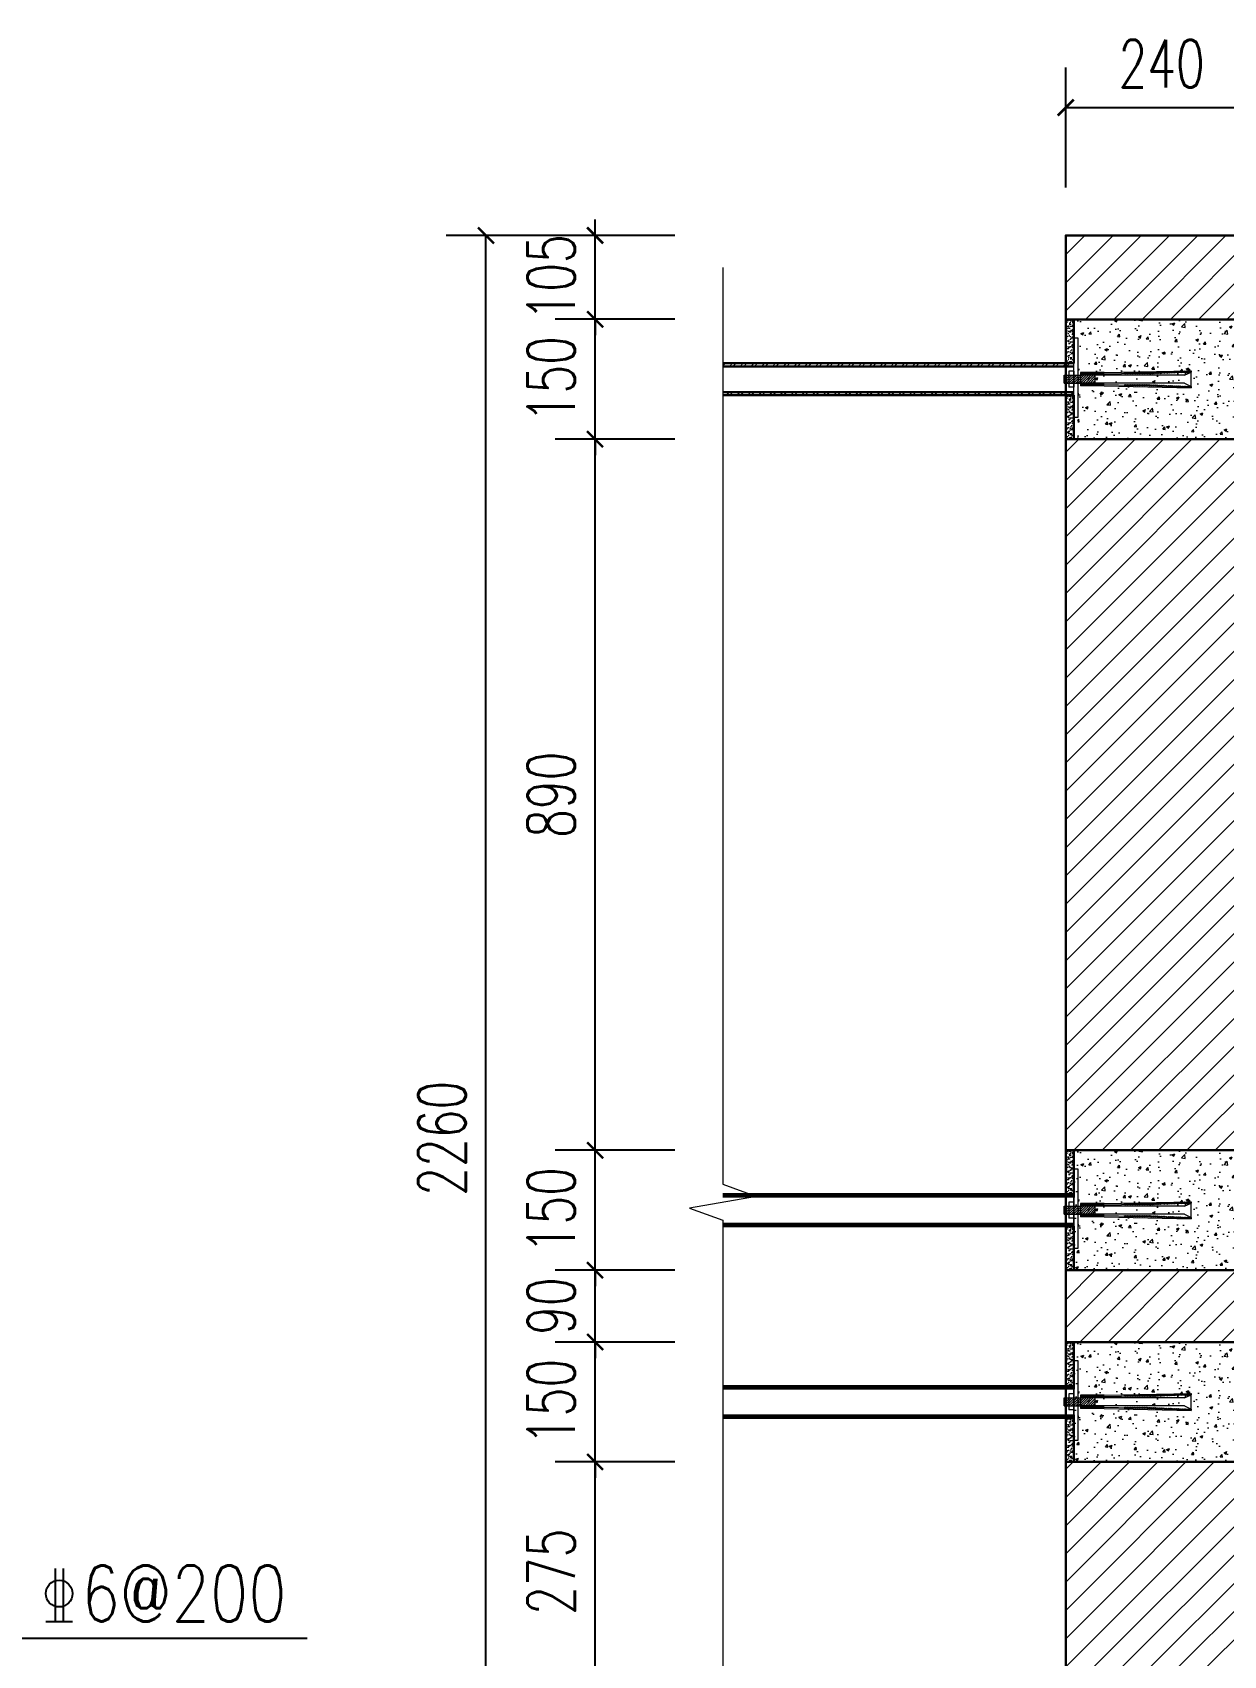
# Model space of a CAD drawing. Header units: millimetres. Extents: x 0 to 16820, y -11520 to 11880.
# Drawn here: x 3087 to 4578, y 2334 to 4366 of the extents above; entities that cross this region are included whole.
import ezdxf

# ---------------------------------------------------------------- set-up
doc = ezdxf.new("R2010")
doc.units = ezdxf.units.MM
doc.header["$LTSCALE"] = 1000
for name, color, linetype, lineweight in [('0-LA-剖断线', 2, 'Continuous', 30), ('0-LA-填充', 8, 'Continuous', 9), ('0-LA-轮廓线', 7, 'Continuous', 20), ('0-LA-连接件', 6, 'Continuous', 9), ('A-ANNO-DIMS', 3, 'Continuous', 13), ('DIM_LEAD', 3, 'Continuous', 13)]:
    doc.layers.add(name, color=color, linetype=linetype, lineweight=lineweight)
doc.layers.add('PUB_DIM', color=3, linetype='Continuous')
doc.styles.add('_TCH_DIM_T3', font='SIMPLEX', dxfattribs={"width": 0.705882, "bigfont": 'GBCBIG'})
doc.styles.add('DIM_FONT', font='SIMPLEX.shx', dxfattribs={"width": 0.8})
doc.dimstyles.new('_TCH_ARCH&&20', dxfattribs={"dimtxt": 59.5, "dimasz": 20, "dimexe": 50, "dimexo": 60, "dimgap": 25.25, "dimtad": 1, "dimdec": 0, "dimzin": 0, "dimdsep": 46, "dimtxsty": '_TCH_DIM_T3', "dimblk": 'ARCHTICK', "dimcen": 0.09, "dimclrt": 7, "dimazin": 2, "dimtfac": 1, "dimtdec": 0, "dimtix": 1, "dimtmove": 2, "dimatfit": 3, "dimfxl": 20, "dimtolj": 1, "dimtzin": 0, "dimarcsym": 0})

# ---------------------------------------------------------------- blocks, each defined once
blk = doc.blocks.new('_ArchTick')
at = {"color": 0, "linetype": 'ByBlock', "const_width": 0.15}
blk.add_lwpolyline([(-0.5, -0.5), (0.5, 0.5)], dxfattribs=at)
blk = doc.blocks.new('*D481')
at = {"layer": 'A-ANNO-DIMS', "color": 0, "lineweight": -2, "transparency": 16777216}
for p, q in [((4380.6, 4171.5), (4380.6, 4321.5)), ((4620.6, 4171.5), (4620.6, 4321.5)), ((4380.6, 4271.5), (4620.6, 4271.5))]:
    blk.add_line(p, q, dxfattribs=at)
at = {"layer": 'Defpoints', "color": 0, "transparency": 16777216}
for p in [(4620.6, 4271.5), (4380.6, 4111.5), (4620.6, 4111.5)]:
    blk.add_point(p, dxfattribs=at)
at = {"layer": 'A-ANNO-DIMS', "color": 0, "lineweight": -2, "transparency": 16777216, "xscale": 20, "yscale": 20, "zscale": 20, "rotation": 180}
blk.add_blockref('_ArchTick', (4380.6, 4271.5), dxfattribs=at)
at = {"layer": 'A-ANNO-DIMS', "color": 0, "lineweight": -2, "transparency": 16777216, "xscale": 20, "yscale": 20, "zscale": 20}
blk.add_blockref('_ArchTick', (4620.6, 4271.5), dxfattribs=at)
at = {"layer": 'A-ANNO-DIMS', "color": 7, "transparency": 16777216, "insert": (4500.6, 4326.5), "char_height": 59.5, "attachment_point": 5, "style": '_TCH_DIM_T3'}
blk.add_mtext('\\A1;240', dxfattribs=at)
blk = doc.blocks.new('*D482')
at = {"layer": 'A-ANNO-DIMS', "color": 0, "lineweight": -2, "transparency": 16777216}
for p, q in [((3791.4, 4111.5), (3791.4, 4131.5)), ((3891.3, 4111.5), (3741.4, 4111.5)), ((3791.4, 4006.5), (3791.4, 4111.5)), ((3891.3, 4006.5), (3741.4, 4006.5)), ((3791.4, 4006.5), (3791.4, 3986.5))]:
    blk.add_line(p, q, dxfattribs=at)
at = {"layer": 'Defpoints', "color": 0, "transparency": 16777216}
for p in [(3791.4, 4111.5), (3951.3, 4111.5), (3951.3, 4006.5)]:
    blk.add_point(p, dxfattribs=at)
at = {"layer": 'A-ANNO-DIMS', "color": 0, "lineweight": -2, "transparency": 16777216, "xscale": 20, "yscale": 20, "zscale": 20}
for p, rotation in [((3791.4, 4111.5), 270), ((3791.4, 4006.5), 90)]:
    blk.add_blockref('_ArchTick', p, dxfattribs=dict(at, rotation=rotation))
at = {"layer": 'A-ANNO-DIMS', "color": 7, "transparency": 16777216, "insert": (3736.4, 4059), "char_height": 59.5, "attachment_point": 5, "rotation": 90, "style": '_TCH_DIM_T3'}
blk.add_mtext('\\A1;105', dxfattribs=at)
blk = doc.blocks.new('*D483')
at = {"layer": 'A-ANNO-DIMS', "color": 0, "lineweight": -2, "transparency": 16777216}
for p, q in [((3791.4, 4006.5), (3791.4, 4026.5)), ((3891.3, 4006.5), (3741.4, 4006.5)), ((3791.4, 3856.5), (3791.4, 4006.5)), ((3891.3, 3856.5), (3741.4, 3856.5)), ((3791.4, 3856.5), (3791.4, 3836.5))]:
    blk.add_line(p, q, dxfattribs=at)
at = {"layer": 'Defpoints', "color": 0, "transparency": 16777216}
for p in [(3791.4, 4006.5), (3951.3, 4006.5), (3951.3, 3856.5)]:
    blk.add_point(p, dxfattribs=at)
at = {"layer": 'A-ANNO-DIMS', "color": 0, "lineweight": -2, "transparency": 16777216, "xscale": 20, "yscale": 20, "zscale": 20}
for p, rotation in [((3791.4, 4006.5), 270), ((3791.4, 3856.5), 90)]:
    blk.add_blockref('_ArchTick', p, dxfattribs=dict(at, rotation=rotation))
at = {"layer": 'A-ANNO-DIMS', "color": 7, "transparency": 16777216, "insert": (3736.4, 3931.5), "char_height": 59.5, "attachment_point": 5, "rotation": 90, "style": '_TCH_DIM_T3'}
blk.add_mtext('\\A1;150', dxfattribs=at)
blk = doc.blocks.new('*D484')
at = {"layer": 'A-ANNO-DIMS', "color": 0, "lineweight": -2, "transparency": 16777216}
for p, q in [((3891.3, 3856.5), (3741.4, 3856.5)), ((3791.4, 2966.5), (3791.4, 3856.5)), ((3891.3, 2966.5), (3741.4, 2966.5))]:
    blk.add_line(p, q, dxfattribs=at)
at = {"layer": 'Defpoints', "color": 0, "transparency": 16777216}
for p in [(3791.4, 3856.5), (3951.3, 3856.5), (3951.3, 2966.5)]:
    blk.add_point(p, dxfattribs=at)
at = {"layer": 'A-ANNO-DIMS', "color": 0, "lineweight": -2, "transparency": 16777216, "xscale": 20, "yscale": 20, "zscale": 20}
for p, rotation in [((3791.4, 3856.5), 90), ((3791.4, 2966.5), 270)]:
    blk.add_blockref('_ArchTick', p, dxfattribs=dict(at, rotation=rotation))
at = {"layer": 'A-ANNO-DIMS', "color": 7, "transparency": 16777216, "insert": (3736.4, 3411.5), "char_height": 59.5, "attachment_point": 5, "rotation": 90, "style": '_TCH_DIM_T3'}
blk.add_mtext('\\A1;890', dxfattribs=at)
blk = doc.blocks.new('*D485')
at = {"layer": 'A-ANNO-DIMS', "color": 0, "lineweight": -2, "transparency": 16777216}
for p, q in [((3791.4, 2966.5), (3791.4, 2986.5)), ((3891.3, 2966.5), (3741.4, 2966.5)), ((3791.4, 2816.5), (3791.4, 2966.5)), ((3891.3, 2816.5), (3741.4, 2816.5)), ((3791.4, 2816.5), (3791.4, 2796.5))]:
    blk.add_line(p, q, dxfattribs=at)
at = {"layer": 'Defpoints', "color": 0, "transparency": 16777216}
for p in [(3791.4, 2966.5), (3951.3, 2966.5), (3951.3, 2816.5)]:
    blk.add_point(p, dxfattribs=at)
at = {"layer": 'A-ANNO-DIMS', "color": 0, "lineweight": -2, "transparency": 16777216, "xscale": 20, "yscale": 20, "zscale": 20}
for p, rotation in [((3791.4, 2966.5), 270), ((3791.4, 2816.5), 90)]:
    blk.add_blockref('_ArchTick', p, dxfattribs=dict(at, rotation=rotation))
at = {"layer": 'A-ANNO-DIMS', "color": 7, "transparency": 16777216, "insert": (3736.4, 2891.5), "char_height": 59.5, "attachment_point": 5, "rotation": 90, "style": '_TCH_DIM_T3'}
blk.add_mtext('\\A1;150', dxfattribs=at)
blk = doc.blocks.new('*D486')
at = {"layer": 'A-ANNO-DIMS', "color": 0, "lineweight": -2, "transparency": 16777216}
for p, q in [((3791.4, 2816.5), (3791.4, 2836.5)), ((3891.3, 2816.5), (3741.4, 2816.5)), ((3791.4, 2726.5), (3791.4, 2816.5)), ((3891.3, 2726.5), (3741.4, 2726.5)), ((3791.4, 2726.5), (3791.4, 2706.5))]:
    blk.add_line(p, q, dxfattribs=at)
at = {"layer": 'Defpoints', "color": 0, "transparency": 16777216}
for p in [(3791.4, 2816.5), (3951.3, 2816.5), (3951.3, 2726.5)]:
    blk.add_point(p, dxfattribs=at)
at = {"layer": 'A-ANNO-DIMS', "color": 0, "lineweight": -2, "transparency": 16777216, "xscale": 20, "yscale": 20, "zscale": 20}
for p, rotation in [((3791.4, 2816.5), 270), ((3791.4, 2726.5), 90)]:
    blk.add_blockref('_ArchTick', p, dxfattribs=dict(at, rotation=rotation))
at = {"layer": 'A-ANNO-DIMS', "color": 7, "transparency": 16777216, "insert": (3736.4, 2771.5), "char_height": 59.5, "attachment_point": 5, "rotation": 90, "style": '_TCH_DIM_T3'}
blk.add_mtext('\\A1;90', dxfattribs=at)
blk = doc.blocks.new('*D487')
at = {"layer": 'A-ANNO-DIMS', "color": 0, "lineweight": -2, "transparency": 16777216}
for p, q in [((3791.4, 2726.5), (3791.4, 2746.5)), ((3891.3, 2726.5), (3741.4, 2726.5)), ((3791.4, 2576.5), (3791.4, 2726.5)), ((3891.3, 2576.5), (3741.4, 2576.5)), ((3791.4, 2576.5), (3791.4, 2556.5))]:
    blk.add_line(p, q, dxfattribs=at)
at = {"layer": 'Defpoints', "color": 0, "transparency": 16777216}
for p in [(3791.4, 2726.5), (3951.3, 2726.5), (3951.3, 2576.5)]:
    blk.add_point(p, dxfattribs=at)
at = {"layer": 'A-ANNO-DIMS', "color": 0, "lineweight": -2, "transparency": 16777216, "xscale": 20, "yscale": 20, "zscale": 20}
for p, rotation in [((3791.4, 2726.5), 270), ((3791.4, 2576.5), 90)]:
    blk.add_blockref('_ArchTick', p, dxfattribs=dict(at, rotation=rotation))
at = {"layer": 'A-ANNO-DIMS', "color": 7, "transparency": 16777216, "insert": (3736.4, 2651.5), "char_height": 59.5, "attachment_point": 5, "rotation": 90, "style": '_TCH_DIM_T3'}
blk.add_mtext('\\A1;150', dxfattribs=at)
blk = doc.blocks.new('*D488')
at = {"layer": 'A-ANNO-DIMS', "color": 0, "lineweight": -2, "transparency": 16777216}
for p, q in [((3891.3, 2576.5), (3741.4, 2576.5)), ((3791.4, 2301.5), (3791.4, 2576.5)), ((3891.3, 2301.5), (3741.4, 2301.5))]:
    blk.add_line(p, q, dxfattribs=at)
at = {"layer": 'Defpoints', "color": 0, "transparency": 16777216}
for p in [(3791.4, 2576.5), (3951.3, 2576.5), (3951.3, 2301.5)]:
    blk.add_point(p, dxfattribs=at)
at = {"layer": 'A-ANNO-DIMS', "color": 0, "lineweight": -2, "transparency": 16777216, "xscale": 20, "yscale": 20, "zscale": 20}
for p, rotation in [((3791.4, 2576.5), 90), ((3791.4, 2301.5), 270)]:
    blk.add_blockref('_ArchTick', p, dxfattribs=dict(at, rotation=rotation))
at = {"layer": 'A-ANNO-DIMS', "color": 7, "transparency": 16777216, "insert": (3736.4, 2439), "char_height": 59.5, "attachment_point": 5, "rotation": 90, "style": '_TCH_DIM_T3'}
blk.add_mtext('\\A1;275', dxfattribs=at)
blk = doc.blocks.new('*D518')
at = {"layer": 'A-ANNO-DIMS', "color": 0, "lineweight": -2, "transparency": 16777216}
for p, q in [((3792.5, 4111.5), (3604.8, 4111.5)), ((3654.8, 1851.5), (3654.8, 4111.5)), ((3792.5, 1851.5), (3604.8, 1851.5))]:
    blk.add_line(p, q, dxfattribs=at)
at = {"layer": 'Defpoints', "color": 0, "transparency": 16777216}
for p in [(3654.8, 4111.5), (3852.5, 4111.5), (3852.5, 1851.5)]:
    blk.add_point(p, dxfattribs=at)
at = {"layer": 'A-ANNO-DIMS', "color": 0, "lineweight": -2, "transparency": 16777216, "xscale": 20, "yscale": 20, "zscale": 20}
for p, rotation in [((3654.8, 4111.5), 90), ((3654.8, 1851.5), 270)]:
    blk.add_blockref('_ArchTick', p, dxfattribs=dict(at, rotation=rotation))
at = {"layer": 'A-ANNO-DIMS', "color": 7, "transparency": 16777216, "insert": (3599.8, 2981.5), "char_height": 59.5, "attachment_point": 5, "rotation": 90, "style": '_TCH_DIM_T3'}
blk.add_mtext('\\A1;2260', dxfattribs=at)

msp = doc.modelspace()

# ---------------------------------------------------------------- hatches: boundary and pattern name
at = {"layer": '0-LA-填充'}
h = msp.add_hatch(dxfattribs=at)
h.set_pattern_fill('ANSI31', color=256, scale=200)
h.set_pattern_definition([(45, (-33049.56, -12730.303), (-17.67767, 17.67767), [])])
h.paths.add_polyline_path([(4850.56067, 4006.49015), (4850.56067, 3856.49015), (4860.56067, 3856.49015), (4860.56067, 4006.49015)], flags=16)
h.paths.add_polyline_path([(4850.56067, 2966.49015), (4850.56067, 2816.49015), (4860.56067, 2816.49015), (4860.56067, 2966.49015)], flags=17)
h.paths.add_polyline_path([(4380.56067, 2726.49015), (4860.56067, 2726.49015), (4860.56067, 2576.49015), (4380.56067, 2576.49015), (4380.56067, 2301.49015), (4860.56067, 2301.49015), (4860.56067, 4111.49015), (4380.56067, 4111.49015), (4380.56067, 4006.49015), (4850.56067, 4006.49015), (4850.56067, 3856.49015), (4380.56067, 3856.49015), (4380.56067, 2966.49015), (4850.56067, 2966.49015), (4850.56067, 2816.49015), (4380.56067, 2816.49015)])
h.paths.add_polyline_path([(4860.56067, 2726.49015), (4860.56067, 2576.49015)])
h.paths.add_polyline_path([(4140.56067, 961.49015), (4140.56067, 1081.49015), (4200.56067, 1081.49015), (4200.56067, 1201.49015), (4260.56067, 1201.49015), (4260.56067, 1321.49015), (4320.56067, 1321.49015), (4320.56067, 1441.49015), (4380.56067, 1441.49015), (4380.56067, 1851.49015), (3951.41565, 1851.49015), (3951.41565, 2121.49015), (5289.70568, 2121.49015), (5289.70568, 1851.49015), (4860.56067, 1851.49015), (4860.48056, 1441.46468), (4920.48056, 1441.45642), (4920.46403, 1321.45642), (4980.46403, 1321.44816), (4980.44751, 1201.44816), (5040.44751, 1201.43989), (5040.43098, 1081.43989), (5100.43098, 1081.43163), (5100.41446, 961.49015)])
h = msp.add_hatch(dxfattribs=at)
h.set_pattern_fill('AR-SAND', color=256, scale=2)
h.set_pattern_definition([(142.5, (4390.5607, 3951.49), (0.16, 4.89413), [0, -3.8608, 0, -4.318, 0, -4.1275]), (172.5, (4390.5607, 3951.49), (-4.4952, 7.16825), [0, -2.0828, 0, -3.4798, 0, -1.3335]), (212.5, (4393.685, 3951.49), (-7.90992, 0.01437), [0, -1.27, 0, -4.572, 0, -5.969]), (222.5, (4393.685, 3951.49), (-7.6356, 2.2293), [0, -0.635, 0, -2.9972, 0, -3.429])])
h.paths.add_polyline_path([(4390.56067, 4006.49015), (4380.56067, 4006.49015), (4380.56067, 3951.49015), (4390.56067, 3951.49015)])
h = msp.add_hatch(dxfattribs=at)
h.set_pattern_fill('混凝土', color=256, scale=5)
h.set_pattern_definition([(50, (4645.56, 3856.49), (35.863, -3.1376), [3.75, -41.25]), (355, (4645.56, 3856.49), (-6.9376, 37.6096), [3, -33]), (100.451, (4648.55, 3856.23), (28.9255, 34.472), [3.187, -35.057]), (46.184, (4645.56, 3866.49), (53.362, -8.276), [5.625, -61.875]), (96.636, (4650.01, 3865.8), (46.733, 48.706), [4.7805, -52.586]), (351.184, (4645.56, 3866.49), (46.733, 48.706), [4.5, -49.5]), (21, (4650.56, 3863.99), (29.8454, -20.131), [3.75, -41.25]), (326, (4650.56, 3863.99), (12.1658, 36.2575), [3, -33]), (71.451, (4653.048, 3862.313), (42.011, 16.1265), [3.187, -35.057]), (37.5, (4645.561, 3856.49), (0.608, 16.6447), [0, -32.6, 0, -33.5, 0, -33.125]), (7.5, (4645.56, 3856.49), (13.1535, 19.7206), [0, -19.1, 0, -31.85, 0, -12.625]), (327.5, (4634.41, 3856.49), (26.6911, -1.12774), [0, -12.5, 0, -39, 0, -51.75]), (317.5, (4629.41, 3856.49), (29.1593, 5.0052), [0, -16.25, 0, -25.9, 0, -36.75])])
h.paths.add_polyline_path([(4395.56067, 4006.49015), (4395.56067, 3856.49015), (4850.56067, 3856.49015), (4850.56067, 4006.49015)])
h = msp.add_hatch(dxfattribs=at)
h.set_pattern_fill('ANSI32', color=256, scale=2, angle=-90)
h.set_pattern_definition([(225, (4397.561, 3981.49), (-6.7352, 6.7352), []), (225, (4397.561, 3977), (-6.7352, 6.7352), [])])
h.paths.add_polyline_path([(3951.41565, 3947.49015), (3951.41565, 3951.49015), (4390.56067, 3951.49015), (4390.56067, 3947.49015)])
h = msp.add_hatch(dxfattribs=at)
h.set_pattern_fill('ANSI32', color=256, scale=2, angle=-90)
h.set_pattern_definition([(225, (4390.561, 3915.49), (-6.7352, 6.7352), []), (225, (4390.561, 3911), (-6.7352, 6.7352), [])])
h.paths.add_polyline_path([(3951.41565, 3911.49015), (3951.41565, 3915.49015), (4390.56067, 3915.49015), (4390.56067, 3911.49015)])
h = msp.add_hatch(dxfattribs=at)
h.set_pattern_fill('AR-SAND', color=256, scale=2)
h.set_pattern_definition([(142.5, (4390.5607, 3856.49), (0.16, 4.89413), [0, -3.8608, 0, -4.318, 0, -4.1275]), (172.5, (4390.5607, 3856.49), (-4.4952, 7.16825), [0, -2.0828, 0, -3.4798, 0, -1.3335]), (212.5, (4393.685, 3856.49), (-7.90992, 0.01437), [0, -1.27, 0, -4.572, 0, -5.969]), (222.5, (4393.685, 3856.49), (-7.6356, 2.2293), [0, -0.635, 0, -2.9972, 0, -3.429])])
h.paths.add_polyline_path([(4390.56067, 3911.49015), (4380.56067, 3911.49015), (4380.56067, 3856.49015), (4390.56067, 3856.49015)])
h = msp.add_hatch(dxfattribs=at)
h.set_pattern_fill('AR-SAND', color=256, scale=2)
h.set_pattern_definition([(142.5, (4390.5607, 2911.49), (0.16, 4.89413), [0, -3.8608, 0, -4.318, 0, -4.1275]), (172.5, (4390.5607, 2911.49), (-4.4952, 7.16825), [0, -2.0828, 0, -3.4798, 0, -1.3335]), (212.5, (4393.685, 2911.49), (-7.90992, 0.01437), [0, -1.27, 0, -4.572, 0, -5.969]), (222.5, (4393.685, 2911.49), (-7.6356, 2.2293), [0, -0.635, 0, -2.9972, 0, -3.429])])
h.paths.add_polyline_path([(4390.56067, 2966.49015), (4380.56067, 2966.49015), (4380.56067, 2911.49015), (4390.56067, 2911.49015)])
h = msp.add_hatch(dxfattribs=at)
h.set_pattern_fill('混凝土', color=256, scale=5)
h.set_pattern_definition([(50, (4645.56, 2816.49), (35.863, -3.1376), [3.75, -41.25]), (355, (4645.56, 2816.49), (-6.9376, 37.6096), [3, -33]), (100.451, (4648.55, 2816.23), (28.9255, 34.472), [3.187, -35.057]), (46.184, (4645.56, 2826.49), (53.362, -8.276), [5.625, -61.875]), (96.636, (4650.01, 2825.8), (46.733, 48.706), [4.7805, -52.586]), (351.184, (4645.56, 2826.49), (46.733, 48.706), [4.5, -49.5]), (21, (4650.56, 2823.99), (29.8454, -20.131), [3.75, -41.25]), (326, (4650.56, 2823.99), (12.1658, 36.2575), [3, -33]), (71.451, (4653.048, 2822.313), (42.011, 16.1265), [3.187, -35.057]), (37.5, (4645.561, 2816.49), (0.608, 16.6447), [0, -32.6, 0, -33.5, 0, -33.125]), (7.5, (4645.56, 2816.49), (13.1535, 19.7206), [0, -19.1, 0, -31.85, 0, -12.625]), (327.5, (4634.41, 2816.49), (26.6911, -1.12774), [0, -12.5, 0, -39, 0, -51.75]), (317.5, (4629.41, 2816.49), (29.1593, 5.0052), [0, -16.25, 0, -25.9, 0, -36.75])])
h.paths.add_polyline_path([(4390.56067, 2966.49015), (4390.56067, 2816.49015), (4850.56067, 2816.49015), (4850.56067, 2966.49015)])
h = msp.add_hatch(dxfattribs=at)
h.set_pattern_fill('AR-SAND', color=256, scale=2)
h.set_pattern_definition([(142.5, (4390.5607, 2816.49), (0.16, 4.89413), [0, -3.8608, 0, -4.318, 0, -4.1275]), (172.5, (4390.5607, 2816.49), (-4.4952, 7.16825), [0, -2.0828, 0, -3.4798, 0, -1.3335]), (212.5, (4393.685, 2816.49), (-7.90992, 0.01437), [0, -1.27, 0, -4.572, 0, -5.969]), (222.5, (4393.685, 2816.49), (-7.6356, 2.2293), [0, -0.635, 0, -2.9972, 0, -3.429])])
h.paths.add_polyline_path([(4390.56067, 2871.49015), (4380.56067, 2871.49015), (4380.56067, 2816.49015), (4390.56067, 2816.49015)])
h = msp.add_hatch(dxfattribs=at)
h.set_pattern_fill('AR-SAND', color=256, scale=2)
h.set_pattern_definition([(142.5, (4390.5607, 2671.49), (0.16, 4.89413), [0, -3.8608, 0, -4.318, 0, -4.1275]), (172.5, (4390.5607, 2671.49), (-4.4952, 7.16825), [0, -2.0828, 0, -3.4798, 0, -1.3335]), (212.5, (4393.685, 2671.49), (-7.90992, 0.01437), [0, -1.27, 0, -4.572, 0, -5.969]), (222.5, (4393.685, 2671.49), (-7.6356, 2.2293), [0, -0.635, 0, -2.9972, 0, -3.429])])
h.paths.add_polyline_path([(4390.56067, 2726.49015), (4380.56067, 2726.49015), (4380.56067, 2671.49015), (4390.56067, 2671.49015)])
h = msp.add_hatch(dxfattribs=at)
h.set_pattern_fill('混凝土', color=256, scale=5)
h.set_pattern_definition([(50, (4645.56, 2576.49), (35.863, -3.1376), [3.75, -41.25]), (355, (4645.56, 2576.49), (-6.9376, 37.6096), [3, -33]), (100.451, (4648.55, 2576.23), (28.9255, 34.472), [3.187, -35.057]), (46.184, (4645.56, 2586.49), (53.362, -8.276), [5.625, -61.875]), (96.636, (4650.01, 2585.8), (46.733, 48.706), [4.7805, -52.586]), (351.184, (4645.56, 2586.49), (46.733, 48.706), [4.5, -49.5]), (21, (4650.56, 2583.99), (29.8454, -20.131), [3.75, -41.25]), (326, (4650.56, 2583.99), (12.1658, 36.2575), [3, -33]), (71.451, (4653.048, 2582.313), (42.011, 16.1265), [3.187, -35.057]), (37.5, (4645.561, 2576.49), (0.608, 16.6447), [0, -32.6, 0, -33.5, 0, -33.125]), (7.5, (4645.56, 2576.49), (13.1535, 19.7206), [0, -19.1, 0, -31.85, 0, -12.625]), (327.5, (4634.41, 2576.49), (26.6911, -1.12774), [0, -12.5, 0, -39, 0, -51.75]), (317.5, (4629.41, 2576.49), (29.1593, 5.0052), [0, -16.25, 0, -25.9, 0, -36.75])])
h.paths.add_polyline_path([(4390.56067, 2726.49015), (4390.56067, 2576.49015), (4850.56067, 2576.49015), (4850.56067, 2726.49015)])
h = msp.add_hatch(dxfattribs=at)
h.set_pattern_fill('AR-SAND', color=256, scale=2)
h.set_pattern_definition([(142.5, (4390.5607, 2576.49), (0.16, 4.89413), [0, -3.8608, 0, -4.318, 0, -4.1275]), (172.5, (4390.5607, 2576.49), (-4.4952, 7.16825), [0, -2.0828, 0, -3.4798, 0, -1.3335]), (212.5, (4393.685, 2576.49), (-7.90992, 0.01437), [0, -1.27, 0, -4.572, 0, -5.969]), (222.5, (4393.685, 2576.49), (-7.6356, 2.2293), [0, -0.635, 0, -2.9972, 0, -3.429])])
h.paths.add_polyline_path([(4390.56067, 2631.49015), (4380.56067, 2631.49015), (4380.56067, 2576.49015), (4390.56067, 2576.49015)])
at = {"layer": '0-LA-连接件'}
h = msp.add_hatch(dxfattribs=at)
h.set_pattern_fill('ANSI31', color=256, scale=5, angle=-180, style=0)
h.set_pattern_definition([(225, (38305.1865, 19005.42856), (-0.441941738, 0.441941738), [])])
h.paths.add_polyline_path([(4483.73755, 3924.82349), (4537.69644, 3922.49116), (4537.62447, 3920.82605), (4483.70155, 3923.15682), (4453.894, 3923.15682), (4453.894, 3924.82349)])
h.paths.add_polyline_path([(4453.894, 3938.15682), (4453.894, 3939.82349), (4483.70155, 3939.82349), (4537.62447, 3942.15426), (4537.69644, 3940.48915), (4483.73755, 3938.15682)])
h = msp.add_hatch(dxfattribs=at)
h.set_pattern_fill('ANSI31', color=256, scale=16.666667, angle=-180, style=0)
h.set_pattern_definition([(225, (38251.8531, 19005.4286), (-1.47313913, 1.47313913), [])])
h.paths.add_polyline_path([(4386.22733, 3926.49015), (4378.58111, 3926.49015), (4378.58111, 3936.49015), (4386.22733, 3936.49015)])
h.paths.add_polyline_path([(4392.22733, 3926.49015), (4386.22733, 3926.49015), (4386.22733, 3936.49015), (4392.22733, 3936.49015)])
h.paths.add_polyline_path([(4400.56067, 3926.49015), (4392.22733, 3926.49015), (4392.22733, 3936.49015), (4400.56067, 3936.49015)])
h.paths.add_polyline_path([(4417.19683, 3936.49015), (4417.19683, 3926.49015), (4400.56067, 3926.49015), (4400.56067, 3936.49015)])
h = msp.add_hatch(dxfattribs=at)
h.set_pattern_fill('ANSI31', color=256, scale=16.666667, angle=-180, style=0)
h.set_pattern_definition([(225, (38251.8531, 17965.4286), (-1.47313913, 1.47313913), [])])
h.paths.add_polyline_path([(4386.22733, 2886.49015), (4378.58111, 2886.49015), (4378.58111, 2896.49015), (4386.22733, 2896.49015)])
h.paths.add_polyline_path([(4392.22733, 2886.49015), (4386.22733, 2886.49015), (4386.22733, 2896.49015), (4392.22733, 2896.49015)])
h.paths.add_polyline_path([(4400.56067, 2886.49015), (4392.22733, 2886.49015), (4392.22733, 2896.49015), (4400.56067, 2896.49015)])
h.paths.add_polyline_path([(4417.19683, 2896.49015), (4417.19683, 2886.49015), (4400.56067, 2886.49015), (4400.56067, 2896.49015)])
h = msp.add_hatch(dxfattribs=at)
h.set_pattern_fill('ANSI31', color=256, scale=5, angle=-180, style=0)
h.set_pattern_definition([(225, (38305.1865, 17965.42856), (-0.441941738, 0.441941738), [])])
h.paths.add_polyline_path([(4483.73755, 2884.82349), (4537.69644, 2882.49116), (4537.62447, 2880.82605), (4483.70155, 2883.15682), (4453.894, 2883.15682), (4453.894, 2884.82349)])
h.paths.add_polyline_path([(4453.894, 2898.15682), (4453.894, 2899.82349), (4483.70155, 2899.82349), (4537.62447, 2902.15426), (4537.69644, 2900.48915), (4483.73755, 2898.15682)])
h = msp.add_hatch(dxfattribs=at)
h.set_pattern_fill('ANSI31', color=256, scale=5, angle=-180, style=0)
h.set_pattern_definition([(225, (38305.1865, 17725.42856), (-0.441941738, 0.441941738), [])])
h.paths.add_polyline_path([(4483.73755, 2644.82349), (4537.69644, 2642.49116), (4537.62447, 2640.82605), (4483.70155, 2643.15682), (4453.894, 2643.15682), (4453.894, 2644.82349)])
h.paths.add_polyline_path([(4453.894, 2658.15682), (4453.894, 2659.82349), (4483.70155, 2659.82349), (4537.62447, 2662.15426), (4537.69644, 2660.48915), (4483.73755, 2658.15682)])
h = msp.add_hatch(dxfattribs=at)
h.set_pattern_fill('ANSI31', color=256, scale=16.666667, angle=-180, style=0)
h.set_pattern_definition([(225, (38251.8531, 17725.4286), (-1.47313913, 1.47313913), [])])
h.paths.add_polyline_path([(4386.22733, 2646.49015), (4378.58111, 2646.49015), (4378.58111, 2656.49015), (4386.22733, 2656.49015)])
h.paths.add_polyline_path([(4392.22733, 2646.49015), (4386.22733, 2646.49015), (4386.22733, 2656.49015), (4392.22733, 2656.49015)])
h.paths.add_polyline_path([(4400.56067, 2646.49015), (4392.22733, 2646.49015), (4392.22733, 2656.49015), (4400.56067, 2656.49015)])
h.paths.add_polyline_path([(4417.19683, 2656.49015), (4417.19683, 2646.49015), (4400.56067, 2646.49015), (4400.56067, 2656.49015)])

# ---------------------------------------------------------------- linework, layer by layer
at = {"layer": '0-LA-剖断线'}
for p, q in [((4390.56067, 3951.49015), (3951.41565, 3951.49015)), ((3951.41565, 3947.49015), (4390.56067, 3947.49015)), ((4390.56067, 3915.49015), (3951.41565, 3915.49015)), ((3951.41565, 3911.49015), (4390.56067, 3911.49015)), ((4390.56067, 2911.49015), (3951.41565, 2911.49015)), ((3951.41565, 2908.49015), (4390.56067, 2908.49015)), ((4390.56067, 2907.49015), (4390.56067, 2911.49015)), ((4390.56067, 2874.49015), (3951.20463, 2874.49015)), ((3951.20463, 2871.49015), (4390.56067, 2871.49015)), ((4390.56067, 2671.49015), (3951.41565, 2671.49015)), ((3951.41565, 2668.49015), (4390.56067, 2668.49015)), ((4390.56067, 2667.49015), (4390.56067, 2671.49015)), ((4390.56067, 2667.49015), (4390.56067, 2671.49015)), ((4390.56067, 2634.49015), (3951.41565, 2634.49015)), ((3951.41565, 2631.49015), (4390.56067, 2631.49015)), ((4390.56067, 2631.49015), (4390.56067, 2635.49015)), ((4390.56067, 2631.49015), (4390.56067, 2635.49015))]:
    msp.add_line(p, q, dxfattribs=at)
for points in [[(4860.56067, 4111.49015), (4860.56067, 2301.49015), (4380.56067, 2301.49015), (4380.56067, 4111.49015), (4860.56067, 4111.49015)], [(4380.56067, 4006.49015), (4380.56067, 3951.49015)], [(4390.56067, 4006.49015), (4380.56067, 4006.49015)], [(4390.56067, 3915.49015), (3951.41565, 3915.49015)], [(4390.56067, 3911.49015), (3951.41565, 3911.49015)], [(4380.56067, 2966.49015), (4380.56067, 2911.49015)], [(4390.56067, 2966.49015), (4380.56067, 2966.49015)], [(4390.56067, 2871.49015), (3951.20463, 2871.49015)], [(4380.56067, 2726.49015), (4380.56067, 2671.49015)], [(4390.56067, 2726.49015), (4380.56067, 2726.49015)], [(4390.56067, 2631.49015), (3951.41565, 2631.49015)]]:
    msp.add_lwpolyline(points, dxfattribs=at)
for points in [[(4390.56067, 4006.49015), (4380.56067, 4006.49015), (4380.56067, 3951.49015), (4390.56067, 3951.49015)], [(4380.56067, 4006.49015), (4380.56067, 3856.49015), (4850.56067, 3856.49015), (4850.56067, 4006.49015)], [(4390.56067, 3911.49015), (4380.56067, 3911.49015), (4380.56067, 3856.49015), (4390.56067, 3856.49015)], [(4390.56067, 2966.49015), (4380.56067, 2966.49015), (4380.56067, 2911.49015), (4390.56067, 2911.49015)], [(4380.56067, 2966.49015), (4380.56067, 2816.49015), (4850.56067, 2816.49015), (4850.56067, 2966.49015)], [(4390.56067, 2871.49015), (4380.56067, 2871.49015), (4380.56067, 2816.49015), (4390.56067, 2816.49015)], [(4390.56067, 2726.49015), (4380.56067, 2726.49015), (4380.56067, 2671.49015), (4390.56067, 2671.49015)], [(4380.56067, 2726.49015), (4380.56067, 2576.49015), (4850.56067, 2576.49015), (4850.56067, 2726.49015)], [(4390.56067, 2631.49015), (4380.56067, 2631.49015), (4380.56067, 2576.49015), (4390.56067, 2576.49015)]]:
    msp.add_lwpolyline(points, close=True, dxfattribs=at)
at = {"layer": '0-LA-轮廓线'}
for points in [[(3951.41565, 3951.49015), (4390.56067, 3951.49015)], [(3951.41565, 3951.49015), (4390.56067, 3951.49015)], [(3951.41565, 3947.49015), (4390.56067, 3947.49015)], [(4390.56067, 3911.49015), (3951.41565, 3911.49015)], [(3951.41565, 2911.49015), (4390.56067, 2911.49015)], [(3951.41565, 2911.49015), (4390.56067, 2911.49015)], [(4390.56067, 2871.49015), (3951.20463, 2871.49015)], [(3951.41565, 2671.49015), (4390.56067, 2671.49015)], [(3951.41565, 2671.49015), (4390.56067, 2671.49015)], [(4390.56067, 2631.49015), (3951.41565, 2631.49015)]]:
    msp.add_lwpolyline(points, dxfattribs=at)
at = {"layer": '0-LA-连接件'}
for p, q in [((4384.56067, 3941.49015), (4384.56067, 3921.49015)), ((4390.56067, 3941.49015), (4384.56067, 3941.49015)), ((4390.56067, 3941.49015), (4390.56067, 3921.49015)), ((4428.66558, 3939.82193), (4537.62447, 3942.15426)), ((4537.62447, 3942.15426), (4537.69644, 3940.48915)), ((4378.58111, 3926.49015), (4378.58111, 3936.49015)), ((4378.58111, 3936.49015), (4400.56067, 3936.49015)), ((4378.58111, 3926.49015), (4378.58111, 3936.49015)), ((4378.58111, 3926.49015), (4400.56067, 3926.49015)), ((4390.56067, 3921.49015), (4384.56067, 3921.49015)), ((4428.73755, 3939.82349), (4398.894, 3939.82349)), ((4428.73755, 3938.15682), (4398.894, 3938.15682)), ((4529.36311, 3936.49015), (4398.894, 3936.49015)), ((4529.36311, 3926.49015), (4398.894, 3926.49015)), ((4428.73755, 3924.82349), (4398.894, 3924.82349)), ((4428.73755, 3923.15682), (4398.894, 3923.15682)), ((4417.19683, 3936.49015), (4417.19683, 3926.49015)), ((4428.66558, 3923.15837), (4537.62447, 3920.82605)), ((4428.73755, 3938.15682), (4537.69644, 3940.48915)), ((4428.73755, 3924.82349), (4537.69644, 3922.49116)), ((4529.36311, 3936.49015), (4537.69644, 3940.48915)), ((4529.36311, 3926.49015), (4537.69644, 3922.49116)), ((4537.69644, 3922.49116), (4537.62447, 3920.82605)), ((4537.69644, 3922.49116), (4537.69644, 3940.48915)), ((4378.58111, 2886.49015), (4378.58111, 2896.49015)), ((4378.58111, 2896.49015), (4400.56067, 2896.49015)), ((4378.58111, 2886.49015), (4378.58111, 2896.49015)), ((4378.58111, 2886.49015), (4400.56067, 2886.49015)), ((4384.56067, 2901.49015), (4384.56067, 2881.49015)), ((4390.56067, 2901.49015), (4384.56067, 2901.49015)), ((4390.56067, 2901.49015), (4390.56067, 2881.49015)), ((4428.73755, 2899.82349), (4398.894, 2899.82349)), ((4428.73755, 2898.15682), (4398.894, 2898.15682)), ((4529.36311, 2896.49015), (4398.894, 2896.49015)), ((4529.36311, 2886.49015), (4398.894, 2886.49015)), ((4428.73755, 2884.82349), (4398.894, 2884.82349)), ((4417.19683, 2896.49015), (4417.19683, 2886.49015)), ((4428.66558, 2899.82193), (4537.62447, 2902.15426)), ((4428.73755, 2898.15682), (4537.69644, 2900.48915)), ((4428.73755, 2884.82349), (4537.69644, 2882.49116)), ((4529.36311, 2896.49015), (4537.69644, 2900.48915)), ((4529.36311, 2886.49015), (4537.69644, 2882.49116)), ((4537.62447, 2902.15426), (4537.69644, 2900.48915)), ((4537.69644, 2882.49116), (4537.69644, 2900.48915)), ((4390.56067, 2881.49015), (4384.56067, 2881.49015)), ((4428.73755, 2883.15682), (4398.894, 2883.15682)), ((4428.66558, 2883.15837), (4537.62447, 2880.82605)), ((4537.69644, 2882.49116), (4537.62447, 2880.82605)), ((4384.56067, 2661.49015), (4384.56067, 2641.49015)), ((4390.56067, 2661.49015), (4384.56067, 2661.49015)), ((4390.56067, 2661.49015), (4390.56067, 2641.49015)), ((4428.66558, 2659.82193), (4537.62447, 2662.15426)), ((4537.62447, 2662.15426), (4537.69644, 2660.48915)), ((4378.58111, 2646.49015), (4378.58111, 2656.49015)), ((4378.58111, 2656.49015), (4400.56067, 2656.49015)), ((4378.58111, 2646.49015), (4378.58111, 2656.49015)), ((4378.58111, 2646.49015), (4400.56067, 2646.49015)), ((4390.56067, 2641.49015), (4384.56067, 2641.49015)), ((4428.73755, 2659.82349), (4398.894, 2659.82349)), ((4428.73755, 2658.15682), (4398.894, 2658.15682)), ((4529.36311, 2656.49015), (4398.894, 2656.49015)), ((4529.36311, 2646.49015), (4398.894, 2646.49015)), ((4428.73755, 2644.82349), (4398.894, 2644.82349)), ((4428.73755, 2643.15682), (4398.894, 2643.15682)), ((4417.19683, 2656.49015), (4417.19683, 2646.49015)), ((4428.66558, 2643.15837), (4537.62447, 2640.82605)), ((4428.73755, 2658.15682), (4537.69644, 2660.48915)), ((4428.73755, 2644.82349), (4537.69644, 2642.49116)), ((4529.36311, 2656.49015), (4537.69644, 2660.48915)), ((4529.36311, 2646.49015), (4537.69644, 2642.49116)), ((4537.69644, 2642.49116), (4537.62447, 2640.82605)), ((4537.69644, 2642.49116), (4537.69644, 2660.48915))]:
    msp.add_line(p, q, dxfattribs=at)
at = {"layer": '0-LA-连接件', "color": 6, "ltscale": 0.2}
for points in [[(4395.56067, 3983.49015), (4395.56067, 3883.49015), (4390.56067, 3883.49015), (4390.56067, 3983.49015)], [(4395.56067, 2943.49015), (4395.56067, 2843.49015), (4390.56067, 2843.49015), (4390.56067, 2943.49015)], [(4395.56067, 2703.49015), (4395.56067, 2603.49015), (4390.56067, 2603.49015), (4390.56067, 2703.49015)]]:
    msp.add_lwpolyline(points, close=True, dxfattribs=at)
at = {"layer": '0-LA-连接件'}
for points in [[(4398.894, 3939.82349), (4398.894, 3923.15682)], [(4398.894, 2899.82349), (4398.894, 2883.15682)], [(4398.894, 2659.82349), (4398.894, 2643.15682)]]:
    msp.add_lwpolyline(points, dxfattribs=at)
at = {"layer": 'A-ANNO-DIMS'}
msp.add_lwpolyline([(3951.41565, 4071.49015), (3951.41565, 2923.99015), (3993.41565, 2908.7034), (3909.41565, 2893.89194), (3951.41565, 2878.99015), (3951.41565, 1731.49015)], dxfattribs=at)
at = {"layer": 'DIM_LEAD'}
for points in [[(4380.56067, 4006.49015), (4380.56067, 3951.49015)], [(4390.56067, 3951.49015), (4380.56067, 3951.49015)], [(4380.56067, 3911.49015), (4380.56067, 3856.49015)], [(4390.56067, 3856.49015), (4380.56067, 3856.49015)], [(4380.56067, 2966.49015), (4380.56067, 2911.49015)], [(4390.56067, 2911.49015), (4390.56067, 2871.49015)], [(4380.56067, 2871.49015), (4380.56067, 2816.49015)], [(4390.56067, 2816.49015), (4380.56067, 2816.49015)], [(4380.56067, 2726.49015), (4380.56067, 2671.49015)], [(4390.56067, 2671.49015), (4390.56067, 2631.49015)], [(4390.56067, 2671.49015), (4390.56067, 2631.49015)], [(4380.56067, 2631.49015), (4380.56067, 2576.49015)], [(4390.56067, 2576.49015), (4380.56067, 2576.49015)]]:
    msp.add_lwpolyline(points, dxfattribs=at)
at = {"layer": 'PUB_DIM', "color": 7}
for p, q in [((3115.42538, 2443.25839), (3115.42538, 2376.75839)), ((3125.50538, 2443.25839), (3125.50538, 2376.75839)), ((3103.66538, 2376.75839), (3137.26538, 2376.75839))]:
    msp.add_line(p, q, dxfattribs=at)
at = {"layer": 'PUB_DIM'}
msp.add_line((2974.20579, 2355.75839), (3430.79871, 2355.75839), dxfattribs=at)
at = {"layer": 'PUB_DIM', "color": 7}
msp.add_circle((3120.46538, 2411.75839), 16.8, dxfattribs=at)

# ---------------------------------------------------------------- texts
at = {"layer": 'PUB_DIM', "color": 7, "style": 'DIM_FONT', "width": 0.8}
msp.add_text('6@200', height=70, dxfattribs=at).set_placement((3148.46538, 2376.75839))

# ---------------------------------------------------------------- dimensions: what is measured, and where the dimension line sits
at = {"layer": 'A-ANNO-DIMS'}
for p1, p2, distance, picture, middle in [((4380.56067, 4111.49015), (4620.56067, 4111.49015), 160, '*D481', (4500.56067, 4326.49015)), ((3951.32822, 4006.49015), (3951.32822, 4111.49015), 159.91257, '*D482', (3736.41565, 4058.99015)), ((3852.47702, 1851.49015), (3852.47702, 4111.52333), 197.71352, '*D518', (3599.76351, 2981.50674)), ((3951.32822, 3856.49015), (3951.32822, 4006.49015), 159.91257, '*D483', (3736.41565, 3931.49015)), ((3951.32822, 2966.49015), (3951.32822, 3856.49015), 159.91257, '*D484', (3736.41565, 3411.49015)), ((3951.32822, 2816.49015), (3951.32822, 2966.49015), 159.91257, '*D485', (3736.41565, 2891.49015)), ((3951.32822, 2726.49015), (3951.32822, 2816.49015), 159.91257, '*D486', (3736.41565, 2771.49015)), ((3951.32822, 2576.49015), (3951.32822, 2726.49015), 159.91257, '*D487', (3736.41565, 2651.49015)), ((3951.32822, 2301.49015), (3951.32822, 2576.49015), 159.91257, '*D488', (3736.41565, 2438.99015))]:
    dim = msp.add_aligned_dim(p1=p1, p2=p2, distance=distance, dimstyle='_TCH_ARCH&&20', dxfattribs=at)
    dim.commit()
    dim.dimension.update_dxf_attribs({"geometry": picture, "text_midpoint": middle})

doc.saveas('drawing.dxf')
